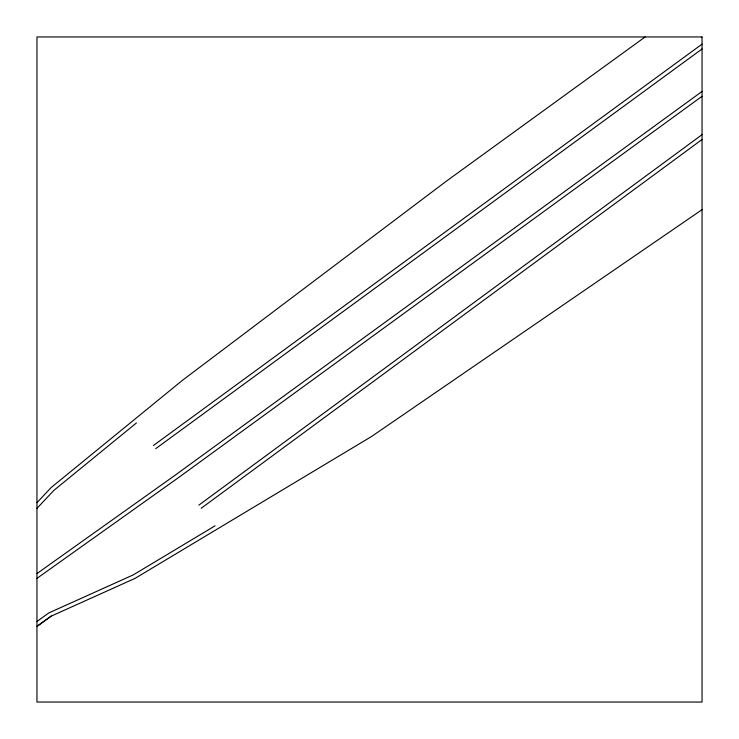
<?xml version="1.0" encoding="UTF-8"?>
<svg xmlns="http://www.w3.org/2000/svg" width="739" height="739" viewBox="0 0 739 739"><rect width="100%" height="100%" fill="white"/><g stroke="black" fill="none" stroke-linecap="round" stroke-linejoin="round"><path stroke-width="1.11" d="M36.95 502.668L51.157 487.537L182.413 380.345L446.504 181.073L645.147 36.95M36.95 508.386L53.827 490.41L136.438 422.948M198.865 505.143L702.05 134.646M201.184 508.293L702.05 139.505M153.426 445.506L702.05 44.128M155.735 448.656L702.05 48.977M702.05 91.442L175.753 474.771L36.95 573.566M702.05 96.282L178.044 477.948L36.95 578.369M36.95 621.49L48.848 612.917L133.26 574.896L215.058 525.817M36.95 626.312L50.815 616.317L135.071 578.369L371.588 436.481L702.05 209.664M36.95 626.432L51.314 616.095M702.05 36.95L36.95 36.95L36.95 702.05L702.05 702.05L702.05 36.95"/></g></svg>
